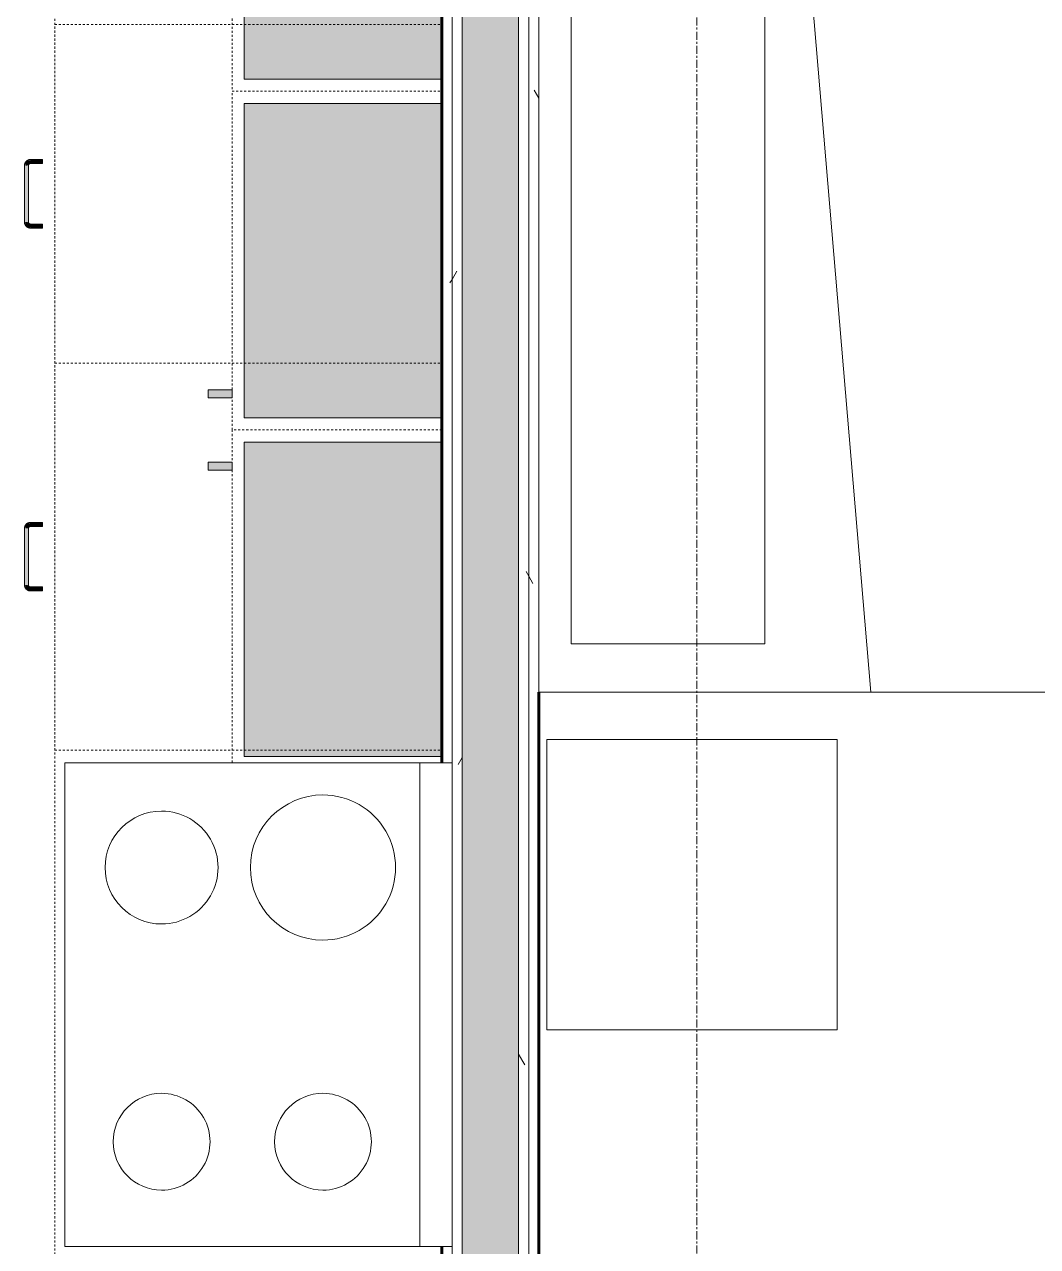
# Model space of a CAD drawing. Header units: inches. Extents: x -4169 to -1846, y 9706 to 12377.
# Drawn here: x -2542 to -2479.2, y 10692.4 to 10768.1 of the extents above; entities that cross this region are included whole.
import ezdxf

# ---------------------------------------------------------------- set-up
doc = ezdxf.new("R2010")
doc.units = ezdxf.units.IN
doc.header["$MEASUREMENT"] = 0
doc.linetypes.add('Dash', pattern=[0.25, 0.125, -0.125])
doc.linetypes.add('Grid Line 1_2_', pattern=[0.875, 0.5, -0.125, 0.125, -0.125])
for name, color, linetype, lineweight in [('0-1', 7, 'Continuous', 5), ('0-2', 7, 'Continuous', 18), ('A-WALL', 113, 'Continuous', 18), ('A-WALL-PATT-4', 111, 'Continuous', 9), ('I-FURN-1', 250, 'Continuous', 9), ('I-FURN-HDLN-1', 250, 'Dash', 9), ('I-WALL-3', 2, 'Continuous', 60), ('Q-CASE', 31, 'Continuous', 9), ('Q-CASE-1', 9, 'Continuous', 9), ('Q-CASE-3', 250, 'Continuous', 9), ('Q-CASE-4', 250, 'Dash', 9), ('Q-CASE-HDLN-1', 250, 'Dash', 9), ('Q-CASE-HDLN-2', 31, 'Continuous', 9), ('Q-SPCQ-1', 250, 'Continuous', 9), ('S-GRID-1', 1, 'Grid Line 1_2_', 9)]:
    doc.layers.add(name, color=color, linetype=linetype, lineweight=lineweight)
pattern_1 = [(0, (0, 0), (20.48, 5.12), [0.845, -14.515, 0.845, -14.515, -81.92]), (0, (0, 0), (20.48, 5.12), [-30.72, 0.845, -29.875, 0.845, -14.515, -35.84]), (0, (0, 0), (20.48, 5.12), [-76.8, 0.845, -9.395, 0.845, -24.755]), (120, (7.68, 2.56), (-14.67405, 15.1762003), [0.845, -14.515, 0.845, -14.515, -81.92]), (120, (7.68, 2.56), (-14.67405, 15.1762003), [-30.72, 0.845, -29.875, 0.845, -14.515, -35.84]), (120, (7.68, 2.56), (-14.67405, 15.1762003), [-76.8, 0.845, -9.395, 0.845, -24.755]), (240, (10.24, 12.8), (-5.80595, -20.2962003), [0.845, -14.515, 0.845, -14.515, -81.92]), (240, (10.24, 12.8), (-5.80595, -20.2962003), [-30.72, 0.845, -29.875, 0.845, -14.515, -35.84]), (240, (10.24, 12.8), (-5.80595, -20.2962003), [-76.8, 0.845, -9.395, 0.845, -24.755])]

# ---------------------------------------------------------------- blocks, each defined once
blk = doc.blocks.new('Range - 24_ x 30_-2320547-ENLARGED RCP - 2ND FLOOR PLAN')
at = {"layer": 'Q-SPCQ-1'}
for p, q in [((30, 24), (0, 24)), ((0, 24), (0, 0)), ((30, 0), (30, 24)), ((0, 22), (30, 22)), ((0, 0), (30, 0))]:
    blk.add_line(p, q, dxfattribs=at)
for centre, radius, start, end in [((6.5, 16), 4.5, 360, 180), ((23.5, 16), 3, 360, 180), ((6.5, 16), 4.5, 180, 360), ((23.5, 16), 3, 180, 0), ((6.5, 6), 3.5, 360, 180), ((23.5, 6), 3, 360, 180), ((6.5, 6), 3.5, 180, 0), ((23.5, 6), 3, 180, 360)]:
    blk.add_arc(centre, radius, start, end, dxfattribs=at)
blk = doc.blocks.new('OD_CW_Countertop - OD_CW_Countertop-2380507-ENLARGED RCP - 2ND FLOOR PLAN')
at = {"layer": 'Q-CASE-HDLN-1'}
for p, q in [((0.738, -24), (0.738, 0)), ((0.738, 0), (130.706, 0))]:
    blk.add_line(p, q, dxfattribs=at)
blk = doc.blocks.new('Drawer_Base_Cabinet_3_drawer_12205 - 24_-V54-ENLARGED RCP - 2ND FLOOR PLAN')
at = {"layer": 'Q-CASE'}
for points in [[(-1.142, -24.75), (-1.383, -24.75), (-1.371, -25.5), (-1.142, -25.5)], [(2.858, -24.75), (2.617, -24.75), (2.629, -25.5), (2.858, -25.5), (2.858, -25.317)], [(-1.012, -25.718), (-1.032, -25.642), (-1.2, -25.5), (-1.351, -25.5), (-1.31, -25.688), (-1.277, -25.765), (-1.125, -25.828), (-1.012, -25.813), (-1.012, -25.75)], [(2.488, -25.875), (2.488, -25.625), (-1.012, -25.642), (-1.012, -25.875), (-0.892, -25.875)], [(2.826, -25.5), (2.649, -25.5), (2.488, -25.688), (2.488, -25.838), (2.641, -25.811), (2.76, -25.747), (2.816, -25.613)]]:
    blk.add_hatch(color=256, dxfattribs=at).paths.add_polyline_path(points, flags=0)
at = {"layer": 'Q-CASE-HDLN-1'}
for p, q in [((12.738, 0), (-11.262, 0)), ((-11.262, -24), (-11.262, 0)), ((12.738, -24), (12.738, 0)), ((12.738, -24), (-11.262, -24))]:
    blk.add_line(p, q, dxfattribs=at)
at = {"layer": 'Q-CASE-HDLN-2'}
for p, q in [((-1.387, -25.5), (-1.387, -24.75)), ((-1.387, -24.75), (-1.383, -24.75)), ((-1.137, -24.75), (-1.387, -24.75)), ((-1.387, -25.5), (-1.387, -24.75)), ((-1.387, -24.75), (-1.383, -24.75)), ((-1.383, -24.75), (-1.387, -24.75)), ((-1.387, -25.5), (-1.387, -24.75)), ((-1.387, -24.75), (-1.383, -24.75)), ((-1.383, -24.75), (-1.387, -24.75)), ((-1.142, -24.75), (-1.137, -24.75)), ((-1.142, -24.75), (-1.137, -24.75)), ((-1.137, -24.75), (-1.142, -24.75)), ((-1.142, -24.75), (-1.137, -24.75)), ((-1.137, -24.75), (-1.142, -24.75)), ((-1.137, -24.75), (-1.137, -25.5)), ((-1.137, -24.75), (-1.137, -25.5)), ((-1.137, -24.75), (-1.137, -25.5)), ((2.613, -25.5), (2.613, -24.75)), ((2.863, -24.75), (2.613, -24.75)), ((2.613, -24.75), (2.617, -24.75)), ((2.613, -25.5), (2.613, -24.75)), ((2.617, -24.75), (2.613, -24.75)), ((2.613, -24.75), (2.617, -24.75)), ((2.613, -25.5), (2.613, -24.75)), ((2.617, -24.75), (2.613, -24.75)), ((2.613, -24.75), (2.617, -24.75)), ((2.858, -24.75), (2.863, -24.75)), ((2.863, -24.75), (2.858, -24.75)), ((2.858, -24.75), (2.863, -24.75)), ((2.863, -24.75), (2.858, -24.75)), ((2.858, -24.75), (2.863, -24.75)), ((2.863, -24.75), (2.863, -25.5)), ((2.863, -24.75), (2.863, -25.5)), ((2.863, -24.75), (2.863, -25.5)), ((-1.012, -25.625), (2.488, -25.625)), ((2.488, -25.875), (-1.012, -25.875))]:
    blk.add_line(p, q, dxfattribs=at)
at = {"layer": 'Q-CASE-HDLN-2', "flags": 128}
for points in [[(-1.012, -25.875), (-1.027, -25.875), (-1.042, -25.874), (-1.057, -25.872), (-1.072, -25.87), (-1.087, -25.868), (-1.101, -25.864), (-1.116, -25.86), (-1.13, -25.856), (-1.144, -25.851), (-1.158, -25.845), (-1.172, -25.839), (-1.185, -25.833), (-1.199, -25.825), (-1.211, -25.818), (-1.224, -25.81), (-1.236, -25.801), (-1.248, -25.792), (-1.26, -25.782), (-1.271, -25.772), (-1.281, -25.761), (-1.292, -25.75), (-1.301, -25.739), (-1.311, -25.727), (-1.319, -25.715), (-1.328, -25.703), (-1.336, -25.69), (-1.343, -25.677), (-1.35, -25.663), (-1.356, -25.65), (-1.362, -25.636), (-1.367, -25.622), (-1.372, -25.608), (-1.376, -25.593), (-1.379, -25.578), (-1.382, -25.564), (-1.384, -25.549), (-1.386, -25.534), (-1.387, -25.519), (-1.387, -25.504), (-1.387, -25.5)], [(-1.292, -25.75), (-1.301, -25.739), (-1.311, -25.727), (-1.319, -25.715), (-1.328, -25.703), (-1.336, -25.69), (-1.343, -25.677), (-1.35, -25.663), (-1.356, -25.65), (-1.362, -25.636), (-1.367, -25.622), (-1.372, -25.608), (-1.376, -25.593), (-1.379, -25.578), (-1.382, -25.564), (-1.384, -25.549), (-1.386, -25.534), (-1.387, -25.519), (-1.387, -25.504), (-1.387, -25.5)], [(-1.292, -25.75), (-1.301, -25.739), (-1.311, -25.727), (-1.319, -25.715), (-1.328, -25.703), (-1.336, -25.69), (-1.343, -25.677), (-1.35, -25.663), (-1.356, -25.65), (-1.362, -25.636), (-1.367, -25.622), (-1.372, -25.608), (-1.376, -25.593), (-1.379, -25.578), (-1.382, -25.564), (-1.384, -25.549), (-1.386, -25.534), (-1.387, -25.519), (-1.387, -25.504), (-1.387, -25.5)], [(-1.137, -25.5), (-1.137, -25.505), (-1.137, -25.51), (-1.136, -25.515), (-1.136, -25.52), (-1.135, -25.525), (-1.134, -25.53), (-1.132, -25.535), (-1.131, -25.539), (-1.129, -25.544), (-1.127, -25.549), (-1.125, -25.553), (-1.123, -25.558), (-1.121, -25.562), (-1.118, -25.566), (-1.115, -25.571), (-1.113, -25.575), (-1.109, -25.579), (-1.106, -25.582), (-1.103, -25.586), (-1.099, -25.59), (-1.096, -25.593), (-1.092, -25.596), (-1.088, -25.599), (-1.084, -25.602), (-1.08, -25.605), (-1.076, -25.608), (-1.071, -25.61), (-1.067, -25.613), (-1.062, -25.615), (-1.058, -25.617), (-1.053, -25.618), (-1.048, -25.62), (-1.043, -25.621), (-1.038, -25.622), (-1.034, -25.623), (-1.029, -25.624), (-1.024, -25.624), (-1.019, -25.625), (-1.014, -25.625), (-1.012, -25.625)], [(-1.137, -25.5), (-1.137, -25.505), (-1.137, -25.51)], [(-1.137, -25.5), (-1.137, -25.505), (-1.137, -25.51)], [(-1.024, -25.624), (-1.019, -25.625), (-1.014, -25.625)], [(-1.024, -25.624), (-1.019, -25.625), (-1.014, -25.625)], [(2.863, -25.5), (2.862, -25.515), (2.862, -25.53), (2.86, -25.545), (2.858, -25.56), (2.855, -25.575), (2.852, -25.589), (2.848, -25.604), (2.844, -25.618), (2.839, -25.632), (2.833, -25.646), (2.827, -25.66), (2.82, -25.673), (2.813, -25.686), (2.805, -25.699), (2.797, -25.712), (2.788, -25.724), (2.779, -25.736), (2.77, -25.747), (2.76, -25.758), (2.749, -25.769), (2.738, -25.779), (2.727, -25.789), (2.715, -25.798), (2.703, -25.807), (2.69, -25.816), (2.678, -25.823), (2.664, -25.831), (2.651, -25.838), (2.637, -25.844), (2.624, -25.85), (2.61, -25.855), (2.595, -25.859), (2.581, -25.863), (2.566, -25.867), (2.551, -25.87), (2.537, -25.872), (2.522, -25.873), (2.507, -25.875), (2.492, -25.875), (2.488, -25.875)], [(2.488, -25.625), (2.493, -25.625), (2.498, -25.625), (2.503, -25.624), (2.508, -25.623), (2.513, -25.623), (2.517, -25.621), (2.522, -25.62), (2.527, -25.619), (2.532, -25.617), (2.536, -25.615), (2.541, -25.613), (2.545, -25.611), (2.55, -25.608), (2.554, -25.606), (2.558, -25.603), (2.562, -25.6), (2.566, -25.597), (2.57, -25.594), (2.574, -25.591), (2.577, -25.587), (2.581, -25.583), (2.584, -25.58), (2.587, -25.576), (2.59, -25.572), (2.593, -25.568), (2.596, -25.563), (2.598, -25.559), (2.6, -25.554), (2.602, -25.55), (2.604, -25.545), (2.606, -25.541), (2.607, -25.536), (2.609, -25.531), (2.61, -25.526), (2.611, -25.521), (2.612, -25.516), (2.612, -25.511), (2.613, -25.506), (2.613, -25.501), (2.613, -25.5)], [(2.488, -25.625), (2.493, -25.625), (2.498, -25.625)], [(2.488, -25.625), (2.493, -25.625), (2.498, -25.625)], [(2.612, -25.511), (2.613, -25.506), (2.613, -25.501), (2.613, -25.5)], [(2.612, -25.511), (2.613, -25.506), (2.613, -25.501), (2.613, -25.5)], [(2.863, -25.5), (2.862, -25.515), (2.862, -25.53), (2.86, -25.545), (2.858, -25.56), (2.855, -25.575), (2.852, -25.589), (2.848, -25.604), (2.844, -25.618), (2.839, -25.632), (2.833, -25.646), (2.827, -25.66), (2.82, -25.673), (2.813, -25.686), (2.805, -25.699), (2.797, -25.712), (2.788, -25.724), (2.779, -25.736), (2.77, -25.747), (2.76, -25.758)], [(2.863, -25.5), (2.862, -25.515), (2.862, -25.53), (2.86, -25.545), (2.858, -25.56), (2.855, -25.575), (2.852, -25.589), (2.848, -25.604), (2.844, -25.618), (2.839, -25.632), (2.833, -25.646), (2.827, -25.66), (2.82, -25.673), (2.813, -25.686), (2.805, -25.699), (2.797, -25.712), (2.788, -25.724), (2.779, -25.736), (2.77, -25.747), (2.76, -25.758)], [(-1.012, -25.875), (-1.027, -25.875), (-1.042, -25.874), (-1.057, -25.872), (-1.072, -25.87), (-1.087, -25.868), (-1.101, -25.864), (-1.116, -25.86), (-1.13, -25.856), (-1.144, -25.851), (-1.158, -25.845), (-1.172, -25.839), (-1.185, -25.833), (-1.199, -25.825), (-1.211, -25.818), (-1.224, -25.81), (-1.236, -25.801), (-1.248, -25.792), (-1.26, -25.782), (-1.271, -25.772)], [(-1.012, -25.875), (-1.027, -25.875), (-1.042, -25.874), (-1.057, -25.872), (-1.072, -25.87), (-1.087, -25.868), (-1.101, -25.864), (-1.116, -25.86), (-1.13, -25.856), (-1.144, -25.851), (-1.158, -25.845), (-1.172, -25.839), (-1.185, -25.833), (-1.199, -25.825), (-1.211, -25.818), (-1.224, -25.81), (-1.236, -25.801), (-1.248, -25.792), (-1.26, -25.782), (-1.271, -25.772)], [(2.738, -25.779), (2.727, -25.789), (2.715, -25.798), (2.703, -25.807), (2.69, -25.816), (2.678, -25.823), (2.664, -25.831), (2.651, -25.838), (2.637, -25.844), (2.624, -25.85), (2.61, -25.855), (2.595, -25.859), (2.581, -25.863), (2.566, -25.867), (2.551, -25.87), (2.537, -25.872), (2.522, -25.873), (2.507, -25.875), (2.492, -25.875), (2.488, -25.875)], [(2.738, -25.779), (2.727, -25.789), (2.715, -25.798), (2.703, -25.807), (2.69, -25.816), (2.678, -25.823), (2.664, -25.831), (2.651, -25.838), (2.637, -25.844), (2.624, -25.85), (2.61, -25.855), (2.595, -25.859), (2.581, -25.863), (2.566, -25.867), (2.551, -25.87), (2.537, -25.872), (2.522, -25.873), (2.507, -25.875), (2.492, -25.875), (2.488, -25.875)]]:
    blk.add_lwpolyline(points, dxfattribs=at)
blk = doc.blocks.new('Drawer_Base_Cabinet_3_drawer_12205 - 21_-V48-ENLARGED RCP - 2ND FLOOR PLAN')
at = {"layer": 'Q-CASE'}
for points in [[(-1.142, -24.75), (-1.383, -24.75), (-1.371, -25.5), (-1.142, -25.5)], [(2.858, -24.75), (2.617, -24.75), (2.629, -25.5), (2.858, -25.5), (2.858, -25.317)], [(-1.012, -25.718), (-1.032, -25.642), (-1.2, -25.5), (-1.351, -25.5), (-1.31, -25.688), (-1.277, -25.765), (-1.125, -25.828), (-1.012, -25.813), (-1.012, -25.75)], [(2.488, -25.875), (2.488, -25.625), (-1.012, -25.642), (-1.012, -25.875), (0.611, -25.875)], [(2.826, -25.5), (2.649, -25.5), (2.488, -25.688), (2.488, -25.838), (2.641, -25.811), (2.76, -25.747), (2.816, -25.613)]]:
    blk.add_hatch(color=256, dxfattribs=at).paths.add_polyline_path(points, flags=0)
at = {"layer": 'Q-CASE-HDLN-1'}
for p, q in [((11.238, 0), (-9.762, 0)), ((-9.762, -24), (-9.762, 0)), ((11.238, -24), (11.238, 0)), ((11.238, -24), (-9.762, -24))]:
    blk.add_line(p, q, dxfattribs=at)
at = {"layer": 'Q-CASE-HDLN-2'}
for p, q in [((-1.387, -25.5), (-1.387, -24.75)), ((-1.387, -24.75), (-1.383, -24.75)), ((-1.137, -24.75), (-1.387, -24.75)), ((-1.387, -25.5), (-1.387, -24.75)), ((-1.387, -24.75), (-1.383, -24.75)), ((-1.383, -24.75), (-1.387, -24.75)), ((-1.387, -25.5), (-1.387, -24.75)), ((-1.387, -24.75), (-1.383, -24.75)), ((-1.383, -24.75), (-1.387, -24.75)), ((-1.142, -24.75), (-1.137, -24.75)), ((-1.142, -24.75), (-1.137, -24.75)), ((-1.137, -24.75), (-1.142, -24.75)), ((-1.142, -24.75), (-1.137, -24.75)), ((-1.137, -24.75), (-1.142, -24.75)), ((-1.137, -24.75), (-1.137, -25.5)), ((-1.137, -24.75), (-1.137, -25.5)), ((-1.137, -24.75), (-1.137, -25.5)), ((2.613, -25.5), (2.613, -24.75)), ((2.863, -24.75), (2.613, -24.75)), ((2.613, -24.75), (2.617, -24.75)), ((2.613, -25.5), (2.613, -24.75)), ((2.617, -24.75), (2.613, -24.75)), ((2.613, -24.75), (2.617, -24.75)), ((2.613, -25.5), (2.613, -24.75)), ((2.617, -24.75), (2.613, -24.75)), ((2.613, -24.75), (2.617, -24.75)), ((2.858, -24.75), (2.863, -24.75)), ((2.863, -24.75), (2.858, -24.75)), ((2.858, -24.75), (2.863, -24.75)), ((2.863, -24.75), (2.858, -24.75)), ((2.858, -24.75), (2.863, -24.75)), ((2.863, -24.75), (2.863, -25.5)), ((2.863, -24.75), (2.863, -25.5)), ((2.863, -24.75), (2.863, -25.5)), ((-1.012, -25.625), (2.488, -25.625)), ((2.488, -25.875), (-1.012, -25.875))]:
    blk.add_line(p, q, dxfattribs=at)
at = {"layer": 'Q-CASE-HDLN-2', "flags": 128}
for points in [[(-1.012, -25.875), (-1.027, -25.875), (-1.042, -25.874), (-1.057, -25.872), (-1.072, -25.87), (-1.087, -25.868), (-1.101, -25.864), (-1.116, -25.86), (-1.13, -25.856), (-1.144, -25.851), (-1.158, -25.845), (-1.172, -25.839), (-1.185, -25.833), (-1.199, -25.825), (-1.211, -25.818), (-1.224, -25.81), (-1.236, -25.801), (-1.248, -25.792), (-1.26, -25.782), (-1.271, -25.772), (-1.281, -25.761), (-1.292, -25.75), (-1.301, -25.739), (-1.311, -25.727), (-1.319, -25.715), (-1.328, -25.703), (-1.336, -25.69), (-1.343, -25.677), (-1.35, -25.663), (-1.356, -25.65), (-1.362, -25.636), (-1.367, -25.622), (-1.372, -25.608), (-1.376, -25.593), (-1.379, -25.578), (-1.382, -25.564), (-1.384, -25.549), (-1.386, -25.534), (-1.387, -25.519), (-1.387, -25.504), (-1.387, -25.5)], [(-1.292, -25.75), (-1.301, -25.739), (-1.311, -25.727), (-1.319, -25.715), (-1.328, -25.703), (-1.336, -25.69), (-1.343, -25.677), (-1.35, -25.663), (-1.356, -25.65), (-1.362, -25.636), (-1.367, -25.622), (-1.372, -25.608), (-1.376, -25.593), (-1.379, -25.578), (-1.382, -25.564), (-1.384, -25.549), (-1.386, -25.534), (-1.387, -25.519), (-1.387, -25.504), (-1.387, -25.5)], [(-1.292, -25.75), (-1.301, -25.739), (-1.311, -25.727), (-1.319, -25.715), (-1.328, -25.703), (-1.336, -25.69), (-1.343, -25.677), (-1.35, -25.663), (-1.356, -25.65), (-1.362, -25.636), (-1.367, -25.622), (-1.372, -25.608), (-1.376, -25.593), (-1.379, -25.578), (-1.382, -25.564), (-1.384, -25.549), (-1.386, -25.534), (-1.387, -25.519), (-1.387, -25.504), (-1.387, -25.5)], [(-1.137, -25.5), (-1.137, -25.505), (-1.137, -25.51), (-1.136, -25.515), (-1.136, -25.52), (-1.135, -25.525), (-1.134, -25.53), (-1.132, -25.535), (-1.131, -25.539), (-1.129, -25.544), (-1.127, -25.549), (-1.125, -25.553), (-1.123, -25.558), (-1.121, -25.562), (-1.118, -25.566), (-1.115, -25.571), (-1.113, -25.575), (-1.109, -25.579), (-1.106, -25.582), (-1.103, -25.586), (-1.099, -25.59), (-1.096, -25.593), (-1.092, -25.596), (-1.088, -25.599), (-1.084, -25.602), (-1.08, -25.605), (-1.076, -25.608), (-1.071, -25.61), (-1.067, -25.613), (-1.062, -25.615), (-1.058, -25.617), (-1.053, -25.618), (-1.048, -25.62), (-1.043, -25.621), (-1.038, -25.622), (-1.034, -25.623), (-1.029, -25.624), (-1.024, -25.624), (-1.019, -25.625), (-1.014, -25.625), (-1.012, -25.625)], [(-1.137, -25.5), (-1.137, -25.505), (-1.137, -25.51)], [(-1.137, -25.5), (-1.137, -25.505), (-1.137, -25.51)], [(-1.024, -25.624), (-1.019, -25.625), (-1.014, -25.625)], [(-1.024, -25.624), (-1.019, -25.625), (-1.014, -25.625)], [(2.863, -25.5), (2.862, -25.515), (2.862, -25.53), (2.86, -25.545), (2.858, -25.56), (2.855, -25.575), (2.852, -25.589), (2.848, -25.604), (2.844, -25.618), (2.839, -25.632), (2.833, -25.646), (2.827, -25.66), (2.82, -25.673), (2.813, -25.686), (2.805, -25.699), (2.797, -25.712), (2.788, -25.724), (2.779, -25.736), (2.77, -25.747), (2.76, -25.758), (2.749, -25.769), (2.738, -25.779), (2.727, -25.789), (2.715, -25.798), (2.703, -25.807), (2.69, -25.816), (2.678, -25.823), (2.664, -25.831), (2.651, -25.838), (2.637, -25.844), (2.624, -25.85), (2.61, -25.855), (2.595, -25.859), (2.581, -25.863), (2.566, -25.867), (2.551, -25.87), (2.537, -25.872), (2.522, -25.873), (2.507, -25.875), (2.492, -25.875), (2.488, -25.875)], [(2.488, -25.625), (2.493, -25.625), (2.498, -25.625), (2.503, -25.624), (2.508, -25.623), (2.513, -25.623), (2.517, -25.621), (2.522, -25.62), (2.527, -25.619), (2.532, -25.617), (2.536, -25.615), (2.541, -25.613), (2.545, -25.611), (2.55, -25.608), (2.554, -25.606), (2.558, -25.603), (2.562, -25.6), (2.566, -25.597), (2.57, -25.594), (2.574, -25.591), (2.577, -25.587), (2.581, -25.583), (2.584, -25.58), (2.587, -25.576), (2.59, -25.572), (2.593, -25.568), (2.596, -25.563), (2.598, -25.559), (2.6, -25.554), (2.602, -25.55), (2.604, -25.545), (2.606, -25.541), (2.607, -25.536), (2.609, -25.531), (2.61, -25.526), (2.611, -25.521), (2.612, -25.516), (2.612, -25.511), (2.613, -25.506), (2.613, -25.501), (2.613, -25.5)], [(2.488, -25.625), (2.493, -25.625), (2.498, -25.625)], [(2.488, -25.625), (2.493, -25.625), (2.498, -25.625)], [(2.612, -25.511), (2.613, -25.506), (2.613, -25.501), (2.613, -25.5)], [(2.612, -25.511), (2.613, -25.506), (2.613, -25.501), (2.613, -25.5)], [(2.863, -25.5), (2.862, -25.515), (2.862, -25.53), (2.86, -25.545), (2.858, -25.56), (2.855, -25.575), (2.852, -25.589), (2.848, -25.604), (2.844, -25.618), (2.839, -25.632), (2.833, -25.646), (2.827, -25.66), (2.82, -25.673), (2.813, -25.686), (2.805, -25.699), (2.797, -25.712), (2.788, -25.724), (2.779, -25.736), (2.77, -25.747), (2.76, -25.758)], [(2.863, -25.5), (2.862, -25.515), (2.862, -25.53), (2.86, -25.545), (2.858, -25.56), (2.855, -25.575), (2.852, -25.589), (2.848, -25.604), (2.844, -25.618), (2.839, -25.632), (2.833, -25.646), (2.827, -25.66), (2.82, -25.673), (2.813, -25.686), (2.805, -25.699), (2.797, -25.712), (2.788, -25.724), (2.779, -25.736), (2.77, -25.747), (2.76, -25.758)], [(-1.012, -25.875), (-1.027, -25.875), (-1.042, -25.874), (-1.057, -25.872), (-1.072, -25.87), (-1.087, -25.868), (-1.101, -25.864), (-1.116, -25.86), (-1.13, -25.856), (-1.144, -25.851), (-1.158, -25.845), (-1.172, -25.839), (-1.185, -25.833), (-1.199, -25.825), (-1.211, -25.818), (-1.224, -25.81), (-1.236, -25.801), (-1.248, -25.792), (-1.26, -25.782), (-1.271, -25.772)], [(-1.012, -25.875), (-1.027, -25.875), (-1.042, -25.874), (-1.057, -25.872), (-1.072, -25.87), (-1.087, -25.868), (-1.101, -25.864), (-1.116, -25.86), (-1.13, -25.856), (-1.144, -25.851), (-1.158, -25.845), (-1.172, -25.839), (-1.185, -25.833), (-1.199, -25.825), (-1.211, -25.818), (-1.224, -25.81), (-1.236, -25.801), (-1.248, -25.792), (-1.26, -25.782), (-1.271, -25.772)], [(2.738, -25.779), (2.727, -25.789), (2.715, -25.798), (2.703, -25.807), (2.69, -25.816), (2.678, -25.823), (2.664, -25.831), (2.651, -25.838), (2.637, -25.844), (2.624, -25.85), (2.61, -25.855), (2.595, -25.859), (2.581, -25.863), (2.566, -25.867), (2.551, -25.87), (2.537, -25.872), (2.522, -25.873), (2.507, -25.875), (2.492, -25.875), (2.488, -25.875)], [(2.738, -25.779), (2.727, -25.789), (2.715, -25.798), (2.703, -25.807), (2.69, -25.816), (2.678, -25.823), (2.664, -25.831), (2.651, -25.838), (2.637, -25.844), (2.624, -25.85), (2.61, -25.855), (2.595, -25.859), (2.581, -25.863), (2.566, -25.867), (2.551, -25.87), (2.537, -25.872), (2.522, -25.873), (2.507, -25.875), (2.492, -25.875), (2.488, -25.875)]]:
    blk.add_lwpolyline(points, dxfattribs=at)
blk = doc.blocks.new('300 Series Wall Hung Cabinet_301 - 21_-2351003-ENLARGED RCP - 2ND FLOOR PLAN')
at = {"layer": 'Q-CASE-1'}
for points in [[(-8.5, 13.188), (-8.012, 13.188), (-8.012, 14.687), (-8.5, 14.687)], [(-9.75, 0.187), (9.75, 0.187), (9.75, 12.438), (-9.75, 12.438), (-9.75, 8.405)]]:
    blk.add_hatch(color=256, dxfattribs=at).paths.add_polyline_path(points, flags=0)
at = {"layer": 'Q-CASE-3'}
for p, q in [((-8.012, 14.687), (-8.5, 14.687)), ((-8.5, 14.687), (-8.5, 13.188)), ((-8.012, 13.188), (-8.012, 14.687)), ((-8.5, 13.188), (-8.012, 13.188)), ((-9.75, 0.187), (-9.75, 12.438)), ((-9.75, 12.438), (9.75, 12.438)), ((9.75, 12.438), (9.75, 0.187))]:
    blk.add_line(p, q, dxfattribs=at)
at = {"layer": 'Q-CASE-4'}
for p, q in [((-10.5, 0.187), (-10.5, 13.188)), ((-10.5, 13.188), (10.5, 13.188)), ((10.5, 13.188), (10.5, 0.187))]:
    blk.add_line(p, q, dxfattribs=at)
blk = doc.blocks.new('300 Series Wall Hung Cabinet_301 - 21_-V40-ENLARGED RCP - 2ND FLOOR PLAN')
at = {"layer": 'Q-CASE-1'}
for points in [[(-9.75, -12.438), (9.75, -12.438), (9.75, -0.188), (-9.75, -0.188)], [(-8.5, -14.687), (-8.012, -14.687), (-8.012, -13.188), (-8.5, -13.188)]]:
    blk.add_hatch(color=256, dxfattribs=at).paths.add_polyline_path(points, flags=0)
at = {"layer": 'Q-CASE-3'}
for p, q in [((-9.75, -12.438), (-9.75, -0.188)), ((9.75, -0.188), (9.75, -12.438)), ((9.75, -12.438), (-9.75, -12.438)), ((-8.012, -13.188), (-8.5, -13.188)), ((-8.5, -13.188), (-8.5, -14.687)), ((-8.012, -14.687), (-8.012, -13.188)), ((-8.5, -14.687), (-8.012, -14.687))]:
    blk.add_line(p, q, dxfattribs=at)
at = {"layer": 'Q-CASE-4'}
for p, q in [((-10.5, -0.188), (-10.5, -13.188)), ((-10.5, -13.188), (10.128, -13.188))]:
    blk.add_line(p, q, dxfattribs=at)
blk = doc.blocks.new('300 Series Wall Hung Cabinet_301 - 21_-2351527-ENLARGED RCP - 2ND FLOOR PLAN')
at = {"layer": 'Q-CASE-1'}
for points in [[(9.75, -0.188), (-9.75, -0.188), (-9.75, -12.438), (9.75, -12.438), (9.75, -8.405)], [(-8.012, -13.188), (-8.5, -13.188), (-8.5, -14.687), (-8.012, -14.687)]]:
    blk.add_hatch(color=256, dxfattribs=at).paths.add_polyline_path(points, flags=0)
at = {"layer": 'Q-CASE-3'}
for p, q in [((-9.75, -12.438), (-9.75, -0.188)), ((9.75, -0.188), (9.75, -12.438)), ((9.75, -12.438), (-9.75, -12.438)), ((-8.012, -13.188), (-8.5, -13.188)), ((-8.5, -13.188), (-8.5, -14.687)), ((-8.012, -14.687), (-8.012, -13.188)), ((-8.5, -14.687), (-8.012, -14.687))]:
    blk.add_line(p, q, dxfattribs=at)
at = {"layer": 'Q-CASE-4'}
for p, q in [((-10.5, -0.188), (-10.5, -13.188)), ((10.5, -13.188), (10.5, -0.188)), ((-10.5, -13.188), (10.5, -13.188))]:
    blk.add_line(p, q, dxfattribs=at)
blk = doc.blocks.new('Bed-Standard - King 78_ x 80_-1242963-ENLARGED RCP - 2ND FLOOR PLAN')
at = {"layer": 'I-FURN-1'}
for p, q in [((49.689, 38.205), (-28.311, 38.205)), ((-28.311, 38.205), (-28.311, -41.795)), ((49.689, -41.795), (49.689, 38.205)), ((-25.311, 36.205), (-25.311, 24.205)), ((-25.311, 36.205), (46.689, 36.205)), ((46.689, 36.205), (46.689, 24.205)), ((49.689, 24.205), (-28.311, 17.625)), ((-25.311, 24.205), (46.689, 24.205)), ((-28.311, -41.795), (49.689, -41.795))]:
    blk.add_line(p, q, dxfattribs=at)
at = {"layer": 'I-FURN-HDLN-1'}
for p, q in [((-64.311, 38.205), (-64.311, -77.795)), ((73.689, -77.795), (73.689, 38.205)), ((-64.311, -77.795), (73.689, -77.795))]:
    blk.add_line(p, q, dxfattribs=at)
blk = doc.blocks.new('Table-Night Stand - 18_ x 18_ x 24_-1352623-ENLARGED RCP - 2ND FLOOR PLAN')
at = {"layer": 'I-FURN-1'}
for p, q in [((18.147, 18), (0.147, 18)), ((0.147, 18), (0.147, 0)), ((18.147, 0), (18.147, 18)), ((0.147, 0), (18.147, 0))]:
    blk.add_line(p, q, dxfattribs=at)
blk = doc.blocks.new('CTR - 1st Phase - Unit Layouts_rvt-1-ENLARGED RCP - 2ND FLOOR PLAN')
at = {"layer": '0-2'}
for name, p, rotation in [('Bed-Standard - King 78_ x 80_-1242963-ENLARGED RCP - 2ND FLOOR PLAN', (-2471.919, 10755.04), 89.99999999958699), ('OD_CW_Countertop - OD_CW_Countertop-2380507-ENLARGED RCP - 2ND FLOOR PLAN', (-2540.124, 10675.12), 89.99999999992119), ('300 Series Wall Hung Cabinet_301 - 21_-2351527-ENLARGED RCP - 2ND FLOOR PLAN', (-2515.936, 10774.487), 269.9999999999651), ('Drawer_Base_Cabinet_3_drawer_12205 - 21_-V48-ENLARGED RCP - 2ND FLOOR PLAN', (-2516.124, 10758.366), 269.9999999999206), ('300 Series Wall Hung Cabinet_301 - 21_-2351003-ENLARGED RCP - 2ND FLOOR PLAN', (-2515.936, 10753.487), 89.9999999999651), ('Drawer_Base_Cabinet_3_drawer_12205 - 24_-V54-ENLARGED RCP - 2ND FLOOR PLAN', (-2516.124, 10735.866), 269.9999999999206), ('300 Series Wall Hung Cabinet_301 - 21_-V40-ENLARGED RCP - 2ND FLOOR PLAN', (-2515.936, 10732.487), 269.9999999999651), ('Table-Night Stand - 18_ x 18_ x 24_-1352623-ENLARGED RCP - 2ND FLOOR PLAN', (-2491.624, 10705.649), 89.99999999958699), ('Range - 24_ x 30_-2320547-ENLARGED RCP - 2ND FLOOR PLAN', (-2539.499, 10722.358), 269.9999999999362)]:
    blk.add_blockref(name, p, dxfattribs=dict(at, rotation=rotation))
blk = doc.blocks.new('CTR - 1st Phase - Shell_rvt-1-ENLARGED RCP - 2ND FLOOR PLAN')
at = {"layer": 'S-GRID-1'}
blk.add_line((-2500.324, 9836.18), (-2500.324, 12344.54), dxfattribs=at)

msp = doc.modelspace()

# ---------------------------------------------------------------- hatches: boundary and pattern name
at = {"layer": 'A-WALL-PATT-4'}
h = msp.add_hatch(dxfattribs=at)
h.set_pattern_fill('FP_1', color=256, style=0, pattern_type=2)
h.set_pattern_definition(pattern_1)
h.paths.add_polyline_path([(-2515.499, 10458.789), (-2515.499, 10647.421), (-2516.124, 10647.421), (-2516.124, 10458.789)], flags=0)
h.paths.add_polyline_path([(-2516.124, 10650.921), (-2515.499, 10650.921), (-2515.499, 10692.358), (-2516.124, 10692.358), (-2516.124, 10651.297)], flags=0)
h.paths.add_polyline_path([(-2515.499, 10722.358), (-2515.499, 10843.139), (-2516.124, 10843.139), (-2516.124, 10722.358)], flags=0)
h = msp.add_hatch(dxfattribs=at)
h.set_pattern_fill('FP_1', color=256, style=0, pattern_type=2)
h.set_pattern_definition(pattern_1)
h.paths.add_polyline_path([(-2514.874, 10458.164), (-2514.874, 10647.421), (-2515.499, 10647.421), (-2515.499, 10458.164)], flags=0)
h.paths.add_polyline_path([(-2515.186, 10650.921), (-2514.874, 10650.921), (-2514.874, 10843.139), (-2515.499, 10843.139), (-2515.499, 10650.921)], flags=0)
h = msp.add_hatch(dxfattribs=at)
h.set_pattern_fill('FP_4', color=256, style=0, pattern_type=2)
h.set_pattern_definition([(161.57, (0.32, 0.32), (-2.560496185, -0.000537386), [0, -18.214, 2.022, 0]), (18.43, (-0.32, 0.32), (-2.560496185, 0.000537386), [0, -18.214, 2.022, 0]), (108.43, (0.32, 0.32), (1.27922091, -6.400876726), [6.07, -14.166]), (71.57, (-0.32, 0.32), (1.27922091, 6.400876726), [6.07, -14.166])])
h.paths.add_polyline_path([(-2511.374, 10457.539), (-2511.374, 10843.139), (-2514.874, 10843.139), (-2514.874, 10457.539)], flags=0)
h = msp.add_hatch(dxfattribs=at)
h.set_pattern_fill('FP_1', color=256, style=0, pattern_type=2)
h.set_pattern_definition(pattern_1)
h.paths.add_polyline_path([(-2511.374, 10458.164), (-2510.749, 10458.164), (-2510.749, 10662.845), (-2511.374, 10662.88), (-2511.374, 10458.344)], flags=0)
h.paths.add_polyline_path([(-2510.749, 10662.88), (-2510.749, 10843.139), (-2511.374, 10843.139), (-2511.374, 10662.88), (-2511.042, 10662.88)], flags=0)
h = msp.add_hatch(dxfattribs=at)
h.set_pattern_fill('FP_1', color=256, style=0, pattern_type=2)
h.set_pattern_definition(pattern_1)
h.paths.add_polyline_path([(-2510.295, 10458.789), (-2510.124, 10458.789), (-2510.124, 10527.779), (-2510.424, 10527.779), (-2510.424, 10547.731), (-2510.124, 10547.731), (-2510.124, 10662.809), (-2510.749, 10662.845), (-2510.749, 10458.789)], flags=0)
h.paths.add_polyline_path([(-2510.124, 10662.88), (-2510.124, 10843.139), (-2510.749, 10843.139), (-2510.749, 10662.88)], flags=0)

# ---------------------------------------------------------------- linework, layer by layer
at = {"layer": 'A-WALL'}
for p, q in [((-2515.499, 10722.358), (-2515.499, 10843.139)), ((-2514.874, 10457.539), (-2514.874, 10843.139)), ((-2511.374, 10457.539), (-2511.374, 10843.139)), ((-2510.749, 10458.164), (-2510.749, 10843.139)), ((-2515.499, 10458.164), (-2515.499, 10692.358))]:
    msp.add_line(p, q, dxfattribs=at)
at = {"layer": 'I-WALL-3'}
for p, q in [((-2516.124, 10722.358), (-2516.124, 10843.139)), ((-2510.124, 10726.728), (-2510.124, 10657.755)), ((-2516.124, 10458.789), (-2516.124, 10692.358))]:
    msp.add_line(p, q, dxfattribs=at)

# ---------------------------------------------------------------- block references
at = {"layer": '0-1'}
for name in ['CTR - 1st Phase - Shell_rvt-1-ENLARGED RCP - 2ND FLOOR PLAN', 'CTR - 1st Phase - Unit Layouts_rvt-1-ENLARGED RCP - 2ND FLOOR PLAN']:
    msp.add_blockref(name, (0, 0), dxfattribs=at)

doc.saveas('drawing.dxf')
